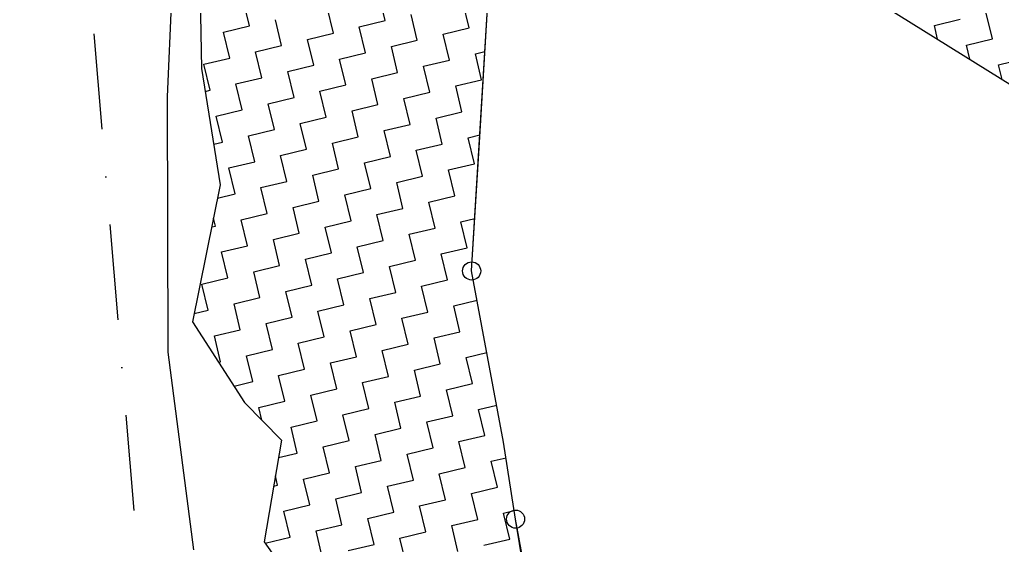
# Model space of a CAD drawing. Header units: metres. Extents: x 330019 to 331879, y 1797834 to 1801443.
# Drawn here: x 330371 to 330885, y 1798356 to 1798630 of the extents above; entities that cross this region are included whole.
import ezdxf

# ---------------------------------------------------------------- set-up
doc = ezdxf.new("R2010")
doc.units = ezdxf.units.M
doc.header["$MEASUREMENT"] = 0
doc.linetypes.add('DASHDOT', pattern=[1, 0.5, -0.25, 0, -0.25])
for name, color, linetype in [('POLY_HATCH', 12, 'Continuous'), ('POLY_PARCEL', 6, 'Continuous'), ('POLY_WATER', 4, 'Continuous'), ('V_BOUND_STREAM_LINE', 7, 'DASHDOT')]:
    doc.layers.add(name, color=color, linetype=linetype)

msp = doc.modelspace()

# ---------------------------------------------------------------- linework, layer by layer
for centre in [(330607.34, 1798499.07), (330630.35, 1798369.27)]:
    msp.add_circle(centre, 4.75)
at = {"layer": 'POLY_HATCH'}
for p, q in [((330464.84, 1798670.43), (330465.97, 1798604.99)), ((330607.34, 1798499.07), (330616.73, 1798653.49)), ((330818.06, 1798641.07), (330964.3, 1798549.7)), ((330465.97, 1798604.99), (330475.75, 1798544.07)), ((330475.75, 1798544.07), (330461.31, 1798472.45)), ((330624.11, 1798409.46), (330607.34, 1798499.07)), ((330461.31, 1798472.45), (330488.5, 1798430.31)), ((330488.5, 1798430.31), (330507.85, 1798410.63)), ((330507.85, 1798410.63), (330498.74, 1798357.33)), ((330630.35, 1798369.27), (330624.11, 1798409.46)), ((330656.21, 1798210.34), (330630.35, 1798369.27)), ((330498.74, 1798357.33), (330528.24, 1798315.75))]:
    msp.add_line(p, q, dxfattribs=at)
at = {"layer": 'POLY_HATCH', "linetype": 'Continuous'}
for p, q in [((330562.09, 1798629.98), (330558.83, 1798643.54)), ((330491.04, 1798627.23), (330487.78, 1798640.79)), ((330606.03, 1798626.21), (330602.77, 1798639.77)), ((330534.98, 1798623.46), (330531.72, 1798637.02)), ((330578.91, 1798619.69), (330575.65, 1798633.24)), ((330879.93, 1798620.39), (330876.67, 1798633.95)), ((330507.86, 1798616.94), (330504.6, 1798630.49)), ((330548.54, 1798626.72), (330562.09, 1798629.98)), ((330849.56, 1798627.43), (330863.11, 1798630.69)), ((330477.49, 1798623.97), (330491.04, 1798627.23)), ((330480.75, 1798610.41), (330477.49, 1798623.97)), ((330521.42, 1798620.2), (330534.98, 1798623.46)), ((330551.8, 1798613.16), (330548.54, 1798626.72)), ((330592.47, 1798622.95), (330606.03, 1798626.21)), ((330595.73, 1798609.39), (330592.47, 1798622.95)), ((330851.26, 1798620.32), (330849.56, 1798627.43)), ((330524.68, 1798606.64), (330521.42, 1798620.2)), ((330565.36, 1798616.43), (330578.91, 1798619.69)), ((330866.38, 1798617.13), (330879.93, 1798620.39)), ((330494.3, 1798613.68), (330507.86, 1798616.94)), ((330497.57, 1798600.12), (330494.3, 1798613.68)), ((330538.24, 1798609.9), (330551.8, 1798613.16)), ((330568.62, 1798602.87), (330565.36, 1798616.43)), ((330609.29, 1798612.65), (330614.32, 1798613.86)), ((330612.55, 1798599.09), (330609.29, 1798612.65)), ((330868.14, 1798609.78), (330866.38, 1798617.13)), ((330467.19, 1798607.15), (330480.75, 1798610.41)), ((330470.45, 1798593.59), (330467.19, 1798607.15)), ((330541.5, 1798596.34), (330538.24, 1798609.9)), ((330582.17, 1798606.13), (330595.73, 1798609.39)), ((330883.19, 1798606.83), (330896.75, 1798610.1)), ((330511.12, 1798603.38), (330524.68, 1798606.64)), ((330514.39, 1798589.82), (330511.12, 1798603.38)), ((330555.06, 1798599.61), (330568.62, 1798602.87)), ((330585.44, 1798592.57), (330582.17, 1798606.13)), ((330885.02, 1798599.23), (330883.19, 1798606.83)), ((330484.01, 1798596.86), (330497.57, 1798600.12)), ((330487.27, 1798583.3), (330484.01, 1798596.86)), ((330558.32, 1798586.05), (330555.06, 1798599.61)), ((330598.99, 1798595.83), (330612.55, 1798599.09)), ((330467.9, 1798592.98), (330470.45, 1798593.59)), ((330527.94, 1798593.08), (330541.5, 1798596.34)), ((330531.21, 1798579.53), (330527.94, 1798593.08)), ((330571.88, 1798589.31), (330585.44, 1798592.57)), ((330602.26, 1798582.28), (330598.99, 1798595.83)), ((330500.83, 1798586.56), (330514.39, 1798589.82)), ((330504.09, 1798573), (330500.83, 1798586.56)), ((330575.14, 1798575.75), (330571.88, 1798589.31)), ((330473.71, 1798580.04), (330487.27, 1798583.3)), ((330544.76, 1798582.79), (330558.32, 1798586.05)), ((330548.02, 1798569.23), (330544.76, 1798582.79)), ((330588.7, 1798579.01), (330602.26, 1798582.28)), ((330476.97, 1798566.48), (330473.71, 1798580.04)), ((330517.65, 1798576.26), (330531.21, 1798579.53)), ((330520.91, 1798562.71), (330517.65, 1798576.26)), ((330591.96, 1798565.46), (330588.7, 1798579.01)), ((330490.53, 1798569.74), (330504.09, 1798573)), ((330561.58, 1798572.49), (330575.14, 1798575.75)), ((330564.84, 1798558.93), (330561.58, 1798572.49)), ((330472.33, 1798565.36), (330476.97, 1798566.48)), ((330493.79, 1798556.18), (330490.53, 1798569.74)), ((330534.47, 1798565.97), (330548.02, 1798569.23)), ((330537.73, 1798552.41), (330534.47, 1798565.97)), ((330605.52, 1798568.72), (330611.66, 1798570.2)), ((330608.78, 1798555.16), (330605.52, 1798568.72)), ((330507.35, 1798559.44), (330520.91, 1798562.71)), ((330578.4, 1798562.19), (330591.96, 1798565.46)), ((330581.66, 1798548.64), (330578.4, 1798562.19)), ((330480.24, 1798552.92), (330493.79, 1798556.18)), ((330510.61, 1798545.89), (330507.35, 1798559.44)), ((330551.29, 1798555.67), (330564.84, 1798558.93)), ((330554.55, 1798542.11), (330551.29, 1798555.67)), ((330483.5, 1798539.36), (330480.24, 1798552.92)), ((330524.17, 1798549.15), (330537.73, 1798552.41)), ((330595.22, 1798551.9), (330608.78, 1798555.16)), ((330598.48, 1798538.34), (330595.22, 1798551.9)), ((330497.06, 1798542.63), (330510.61, 1798545.89)), ((330527.43, 1798535.59), (330524.17, 1798549.15)), ((330568.11, 1798545.38), (330581.66, 1798548.64)), ((330571.37, 1798531.82), (330568.11, 1798545.38)), ((330500.32, 1798529.07), (330497.06, 1798542.63)), ((330540.99, 1798538.85), (330554.55, 1798542.11)), ((330474.36, 1798537.16), (330483.5, 1798539.36)), ((330513.87, 1798532.33), (330527.43, 1798535.59)), ((330544.25, 1798525.29), (330540.99, 1798538.85)), ((330584.92, 1798535.08), (330598.48, 1798538.34)), ((330588.19, 1798521.52), (330584.92, 1798535.08)), ((330517.14, 1798518.77), (330513.87, 1798532.33)), ((330557.81, 1798528.56), (330571.37, 1798531.82)), ((330473.2, 1798522.54), (330472.23, 1798526.6)), ((330486.76, 1798525.81), (330500.32, 1798529.07)), ((330490.02, 1798512.25), (330486.76, 1798525.81)), ((330530.69, 1798522.03), (330544.25, 1798525.29)), ((330561.07, 1798515), (330557.81, 1798528.56)), ((330601.74, 1798524.78), (330609.01, 1798526.53)), ((330605.01, 1798511.23), (330601.74, 1798524.78)), ((330471.32, 1798522.09), (330473.2, 1798522.54)), ((330533.96, 1798508.48), (330530.69, 1798522.03)), ((330574.63, 1798518.26), (330588.19, 1798521.52)), ((330503.58, 1798515.51), (330517.14, 1798518.77)), ((330506.84, 1798501.95), (330503.58, 1798515.51)), ((330547.51, 1798511.74), (330561.07, 1798515)), ((330577.89, 1798504.7), (330574.63, 1798518.26)), ((330476.46, 1798508.99), (330490.02, 1798512.25)), ((330550.77, 1798498.18), (330547.51, 1798511.74)), ((330591.45, 1798507.96), (330605.01, 1798511.23)), ((330479.72, 1798495.43), (330476.46, 1798508.99)), ((330520.4, 1798505.21), (330533.96, 1798508.48)), ((330523.66, 1798491.66), (330520.4, 1798505.21)), ((330564.33, 1798501.44), (330577.89, 1798504.7)), ((330594.71, 1798494.41), (330591.45, 1798507.96)), ((330493.28, 1798498.69), (330506.84, 1798501.95)), ((330567.59, 1798487.88), (330564.33, 1798501.44)), ((330466.17, 1798492.17), (330479.72, 1798495.43)), ((330496.54, 1798485.13), (330493.28, 1798498.69)), ((330537.22, 1798494.92), (330550.77, 1798498.18)), ((330540.48, 1798481.36), (330537.22, 1798494.92)), ((330581.15, 1798491.14), (330594.71, 1798494.41)), ((330469.43, 1798478.61), (330466.17, 1798492.17)), ((330510.1, 1798488.39), (330523.66, 1798491.66)), ((330584.41, 1798477.59), (330581.15, 1798491.14)), ((330482.99, 1798481.87), (330496.54, 1798485.13)), ((330513.36, 1798474.84), (330510.1, 1798488.39)), ((330554.04, 1798484.62), (330567.59, 1798487.88)), ((330557.3, 1798471.06), (330554.04, 1798484.62)), ((330597.97, 1798480.85), (330610.2, 1798483.79)), ((330462.2, 1798476.87), (330469.43, 1798478.61)), ((330486.25, 1798468.31), (330482.99, 1798481.87)), ((330526.92, 1798478.1), (330540.48, 1798481.36)), ((330601.23, 1798467.29), (330597.97, 1798480.85)), ((330499.81, 1798471.57), (330513.36, 1798474.84)), ((330530.18, 1798464.54), (330526.92, 1798478.1)), ((330570.86, 1798474.33), (330584.41, 1798477.59)), ((330574.12, 1798460.77), (330570.86, 1798474.33)), ((330472.69, 1798465.05), (330486.25, 1798468.31)), ((330503.07, 1798458.02), (330499.81, 1798471.57)), ((330543.74, 1798467.8), (330557.3, 1798471.06)), ((330475.95, 1798451.49), (330472.69, 1798465.05)), ((330516.62, 1798461.28), (330530.18, 1798464.54)), ((330547, 1798454.24), (330543.74, 1798467.8)), ((330587.67, 1798464.03), (330601.23, 1798467.29)), ((330590.94, 1798450.47), (330587.67, 1798464.03)), ((330489.51, 1798454.76), (330503.07, 1798458.02)), ((330519.89, 1798447.72), (330516.62, 1798461.28)), ((330560.56, 1798457.51), (330574.12, 1798460.77)), ((330492.77, 1798441.2), (330489.51, 1798454.76)), ((330533.44, 1798450.98), (330547, 1798454.24)), ((330563.82, 1798443.95), (330560.56, 1798457.51)), ((330604.49, 1798453.73), (330615.33, 1798456.34)), ((330607.76, 1798440.18), (330604.49, 1798453.73)), ((330474.98, 1798451.26), (330475.95, 1798451.49)), ((330506.33, 1798444.46), (330519.89, 1798447.72)), ((330536.71, 1798437.42), (330533.44, 1798450.98)), ((330577.38, 1798447.21), (330590.94, 1798450.47)), ((330509.59, 1798430.9), (330506.33, 1798444.46)), ((330550.26, 1798440.69), (330563.82, 1798443.95)), ((330580.64, 1798433.65), (330577.38, 1798447.21)), ((330482.99, 1798438.85), (330492.77, 1798441.2)), ((330523.15, 1798434.16), (330536.71, 1798437.42)), ((330553.52, 1798427.13), (330550.26, 1798440.69)), ((330594.2, 1798436.91), (330607.76, 1798440.18)), ((330526.41, 1798420.61), (330523.15, 1798434.16)), ((330567.08, 1798430.39), (330580.64, 1798433.65)), ((330597.46, 1798423.36), (330594.2, 1798436.91)), ((330496.03, 1798427.64), (330509.59, 1798430.9)), ((330497.62, 1798421.04), (330496.03, 1798427.64)), ((330539.97, 1798423.87), (330553.52, 1798427.13)), ((330570.34, 1798416.83), (330567.08, 1798430.39)), ((330611.02, 1798426.62), (330620.47, 1798428.89)), ((330543.23, 1798410.31), (330539.97, 1798423.87)), ((330583.9, 1798420.09), (330597.46, 1798423.36)), ((330614.28, 1798413.06), (330611.02, 1798426.62)), ((330512.85, 1798417.34), (330526.41, 1798420.61)), ((330516.11, 1798403.79), (330512.85, 1798417.34)), ((330556.79, 1798413.57), (330570.34, 1798416.83)), ((330587.16, 1798406.54), (330583.9, 1798420.09)), ((330560.05, 1798400.01), (330556.79, 1798413.57)), ((330600.72, 1798409.8), (330614.28, 1798413.06)), ((330529.67, 1798407.05), (330543.23, 1798410.31)), ((330532.93, 1798393.49), (330529.67, 1798407.05)), ((330573.61, 1798403.27), (330587.16, 1798406.54)), ((330603.98, 1798396.24), (330600.72, 1798409.8)), ((330506.28, 1798401.42), (330516.11, 1798403.79)), ((330576.87, 1798389.72), (330573.61, 1798403.27)), ((330617.54, 1798399.5), (330625.36, 1798401.38)), ((330546.49, 1798396.75), (330560.05, 1798400.01)), ((330549.75, 1798383.19), (330546.49, 1798396.75)), ((330590.43, 1798392.98), (330603.98, 1798396.24)), ((330620.8, 1798385.94), (330617.54, 1798399.5)), ((330505.82, 1798386.97), (330504.64, 1798391.85)), ((330519.37, 1798390.23), (330532.93, 1798393.49)), ((330593.69, 1798379.42), (330590.43, 1798392.98)), ((330503.72, 1798386.46), (330505.82, 1798386.97)), ((330522.64, 1798376.67), (330519.37, 1798390.23)), ((330563.31, 1798386.46), (330576.87, 1798389.72)), ((330566.57, 1798372.9), (330563.31, 1798386.46)), ((330607.24, 1798382.68), (330620.8, 1798385.94)), ((330536.19, 1798379.93), (330549.75, 1798383.19)), ((330610.51, 1798369.12), (330607.24, 1798382.68)), ((330509.08, 1798373.41), (330522.64, 1798376.67)), ((330539.46, 1798366.37), (330536.19, 1798379.93)), ((330580.13, 1798376.16), (330593.69, 1798379.42)), ((330583.39, 1798362.6), (330580.13, 1798376.16)), ((330512.34, 1798359.85), (330509.08, 1798373.41)), ((330553.01, 1798369.64), (330566.57, 1798372.9)), ((330624.06, 1798372.39), (330629.66, 1798373.73)), ((330627.33, 1798358.83), (330624.06, 1798372.39)), ((330525.9, 1798363.11), (330539.46, 1798366.37)), ((330556.28, 1798356.08), (330553.01, 1798369.64)), ((330596.95, 1798365.86), (330610.51, 1798369.12)), ((330600.21, 1798352.31), (330596.95, 1798365.86)), ((330529.16, 1798349.56), (330525.9, 1798363.11)), ((330569.83, 1798359.34), (330583.39, 1798362.6)), ((330499.2, 1798356.69), (330512.34, 1798359.85)), ((330542.72, 1798352.82), (330556.28, 1798356.08)), ((330573.09, 1798345.78), (330569.83, 1798359.34)), ((330613.77, 1798355.57), (330627.33, 1798358.83))]:
    msp.add_line(p, q, dxfattribs=at)
at = {"layer": 'POLY_PARCEL'}
for p, q in [((330611.03, 1798560.52), (330616.73, 1798653.49)), ((330607.34, 1798499.07), (330611.03, 1798560.52)), ((330624.11, 1798409.46), (330607.34, 1798499.07)), ((330630.35, 1798369.27), (330624.11, 1798409.46)), ((330639.69, 1798319.12), (330630.35, 1798369.27))]:
    msp.add_line(p, q, dxfattribs=at)
at = {"layer": 'POLY_WATER'}
for p, q in [((330448.12, 1798590.2), (330451.02, 1798653.68)), ((330448.42, 1798456.67), (330448.12, 1798590.2)), ((330461.93, 1798353.27), (330448.42, 1798456.67))]:
    msp.add_line(p, q, dxfattribs=at)
at = {"layer": 'V_BOUND_STREAM_LINE', "ltscale": 100}
for p, q in [((330370.77, 1798791.97), (330409.59, 1798623.11)), ((330409.59, 1798623.11), (330439.88, 1798264.06))]:
    msp.add_line(p, q, dxfattribs=at)

doc.saveas('drawing.dxf')
